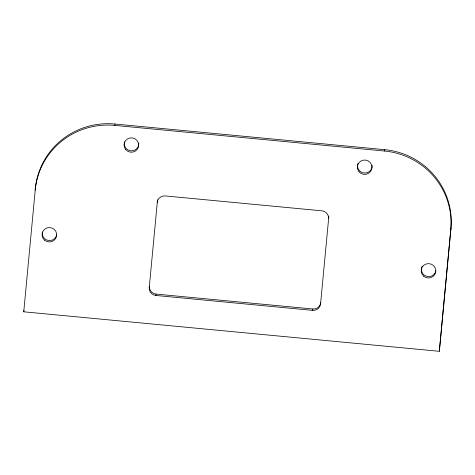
<?xml version="1.0" encoding="UTF-8"?>
<svg xmlns="http://www.w3.org/2000/svg" width="475" height="475" viewBox="0 0 475 475"><rect width="100%" height="100%" fill="white"/><g stroke="black" fill="none" stroke-linecap="round" stroke-linejoin="round"><path stroke-width="0.71" d="M23.75 311.802L35.358 188.7A73.239 71.915 7.1 0 1 114.998 124.028L384.762 149.673A73.239 71.915 7.1 0 1 450.941 228.208L439.333 351.31L23.75 311.802L23.922 310.424M312.609 310.365L312.782 308.988A7.321 7.19 7.1 0 0 320.744 302.522L320.572 303.893A7.321 7.19 7.1 0 1 312.609 310.365L155.853 295.462A7.321 7.19 7.1 0 1 149.239 287.607L157.415 201.026A7.321 7.19 7.1 0 1 157.647 199.791M320.572 303.893L328.753 217.312A7.321 7.19 7.1 0 0 328.759 216.06M439.333 351.31L450.941 228.208M35.358 188.7L35.192 190.071A73.239 71.915 7.1 0 1 114.825 125.4L114.998 124.028M157.415 201.026L157.243 202.398A7.321 7.19 7.1 0 1 165.211 195.932L321.961 210.835A7.321 7.19 7.1 0 1 328.581 218.69L328.753 217.312M149.239 287.607L149.405 286.235A7.321 7.19 7.1 0 0 156.026 294.084L312.782 308.988M155.853 295.462L156.026 294.084M450.769 229.579A73.239 71.915 7.1 0 0 384.59 151.05L384.762 149.673M114.825 125.4L384.59 151.05M56.739 234.787A7.321 7.19 7.1 0 1 48.165 240.451A7.321 7.19 7.1 0 1 42.358 232.002M435.866 270.827A7.321 7.19 7.1 0 1 426.942 276.42A7.321 7.19 7.1 0 1 421.657 267.36M421.895 266.695A7.321 7.19 7.1 0 1 422.198 266.053M138.843 143.1A7.321 7.19 7.1 0 1 130.868 150.818A7.321 7.19 7.1 0 1 124.48 141.734M372.151 165.276A7.321 7.19 7.1 0 1 363.862 172.965A7.321 7.19 7.1 0 1 357.984 163.317M423.712 276.23A7.321 7.19 7.1 0 0 435.694 272.205A7.321 7.19 7.1 0 0 426.111 264.005A7.321 7.19 7.1 0 0 423.712 276.23M44.585 240.184A7.321 7.19 7.1 0 0 56.567 236.158A7.321 7.19 7.1 0 0 46.983 227.958A7.321 7.19 7.1 0 0 44.585 240.184M125.738 149.607A7.321 7.19 7.1 0 0 138.243 147.559A7.321 7.19 7.1 0 0 130.138 137.94A7.321 7.19 7.1 0 0 125.738 149.607M359.053 171.79A7.321 7.19 7.1 0 0 371.551 169.735A7.321 7.19 7.1 0 0 363.446 160.123A7.321 7.19 7.1 0 0 359.053 171.79"/></g></svg>
